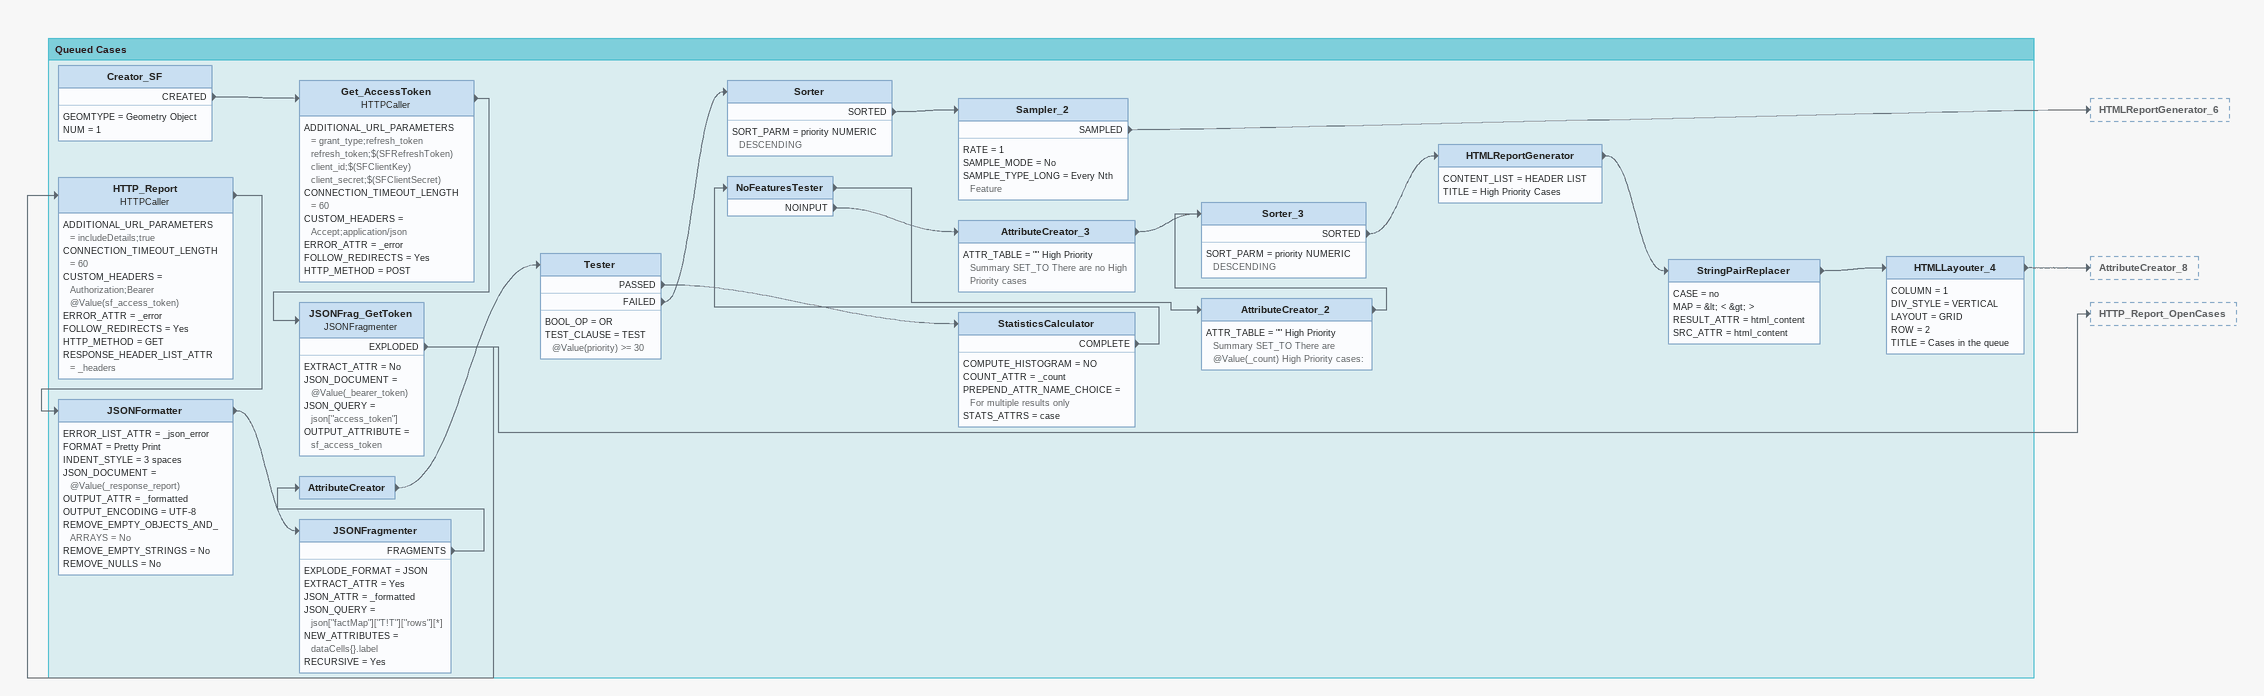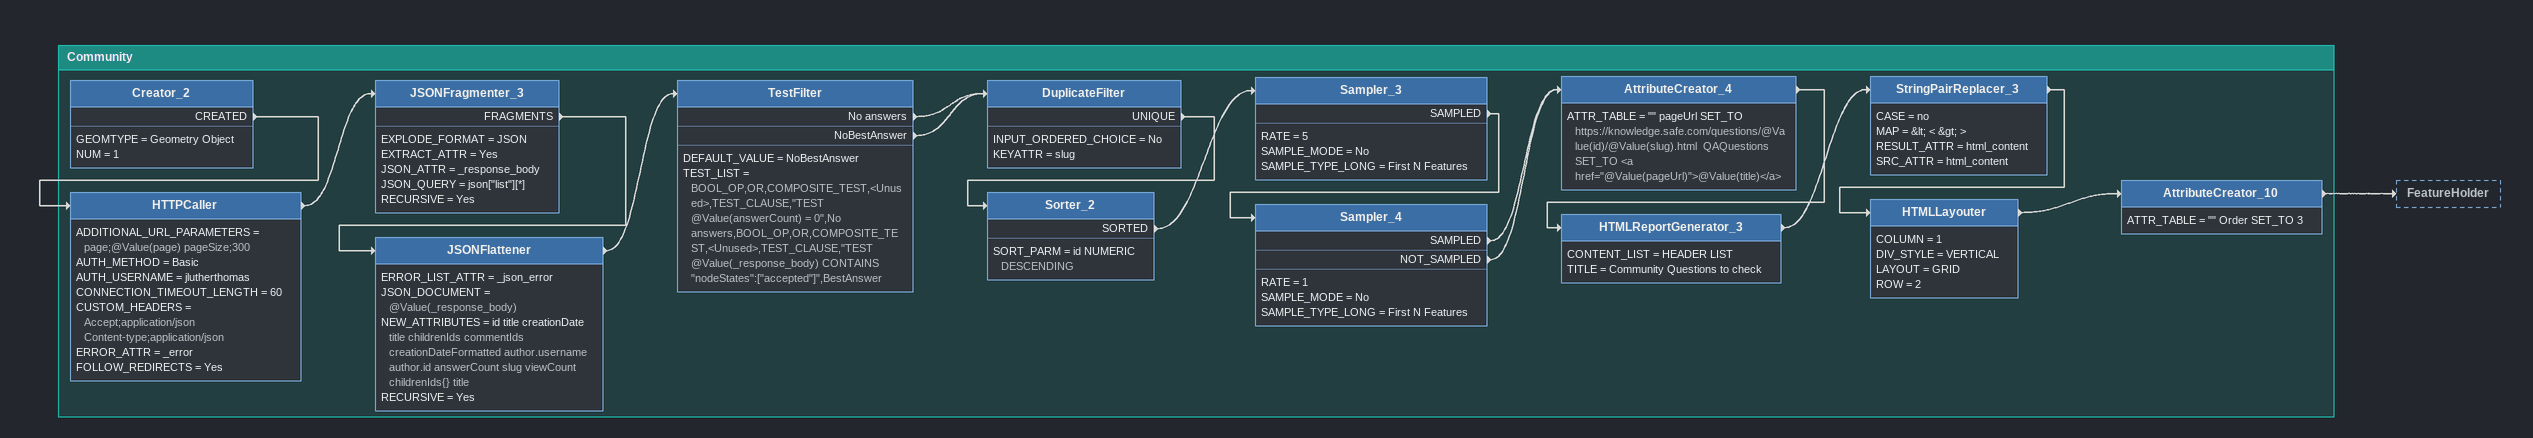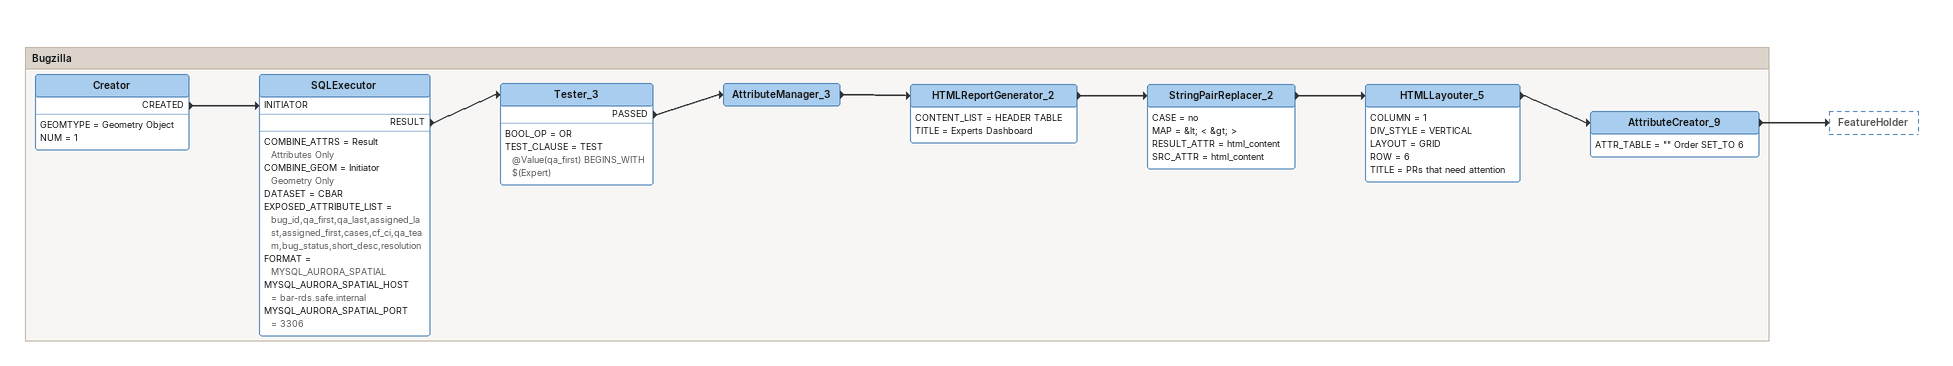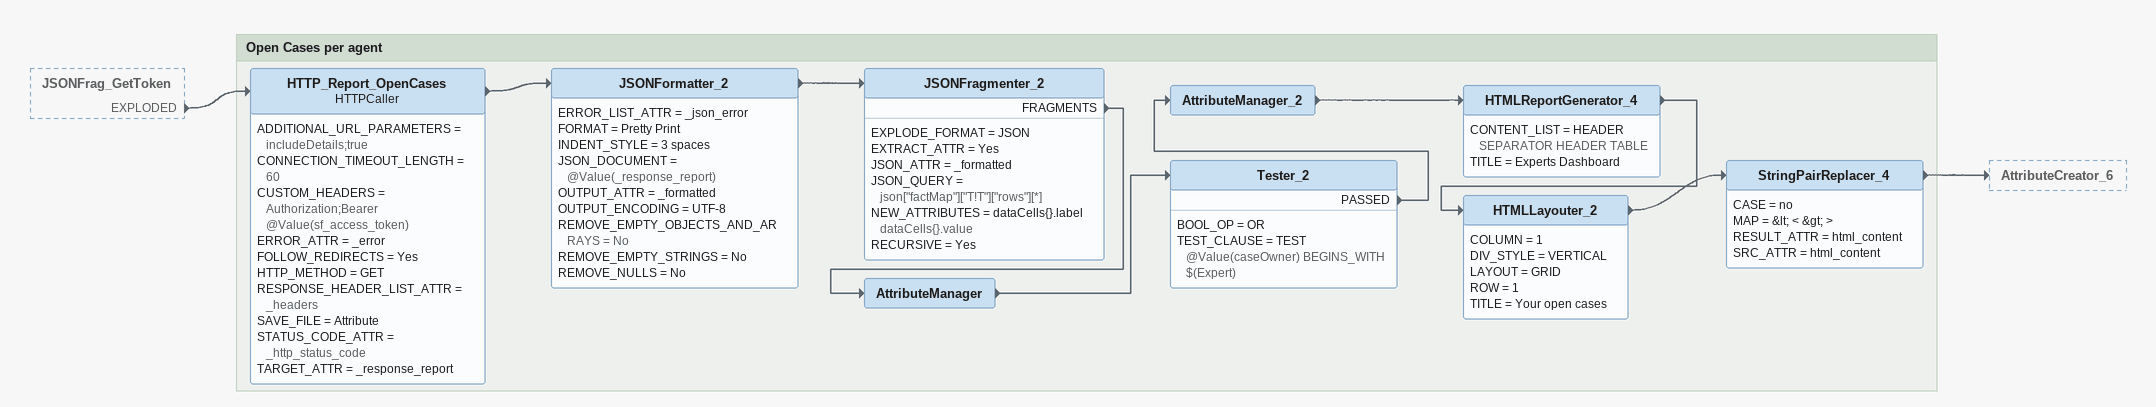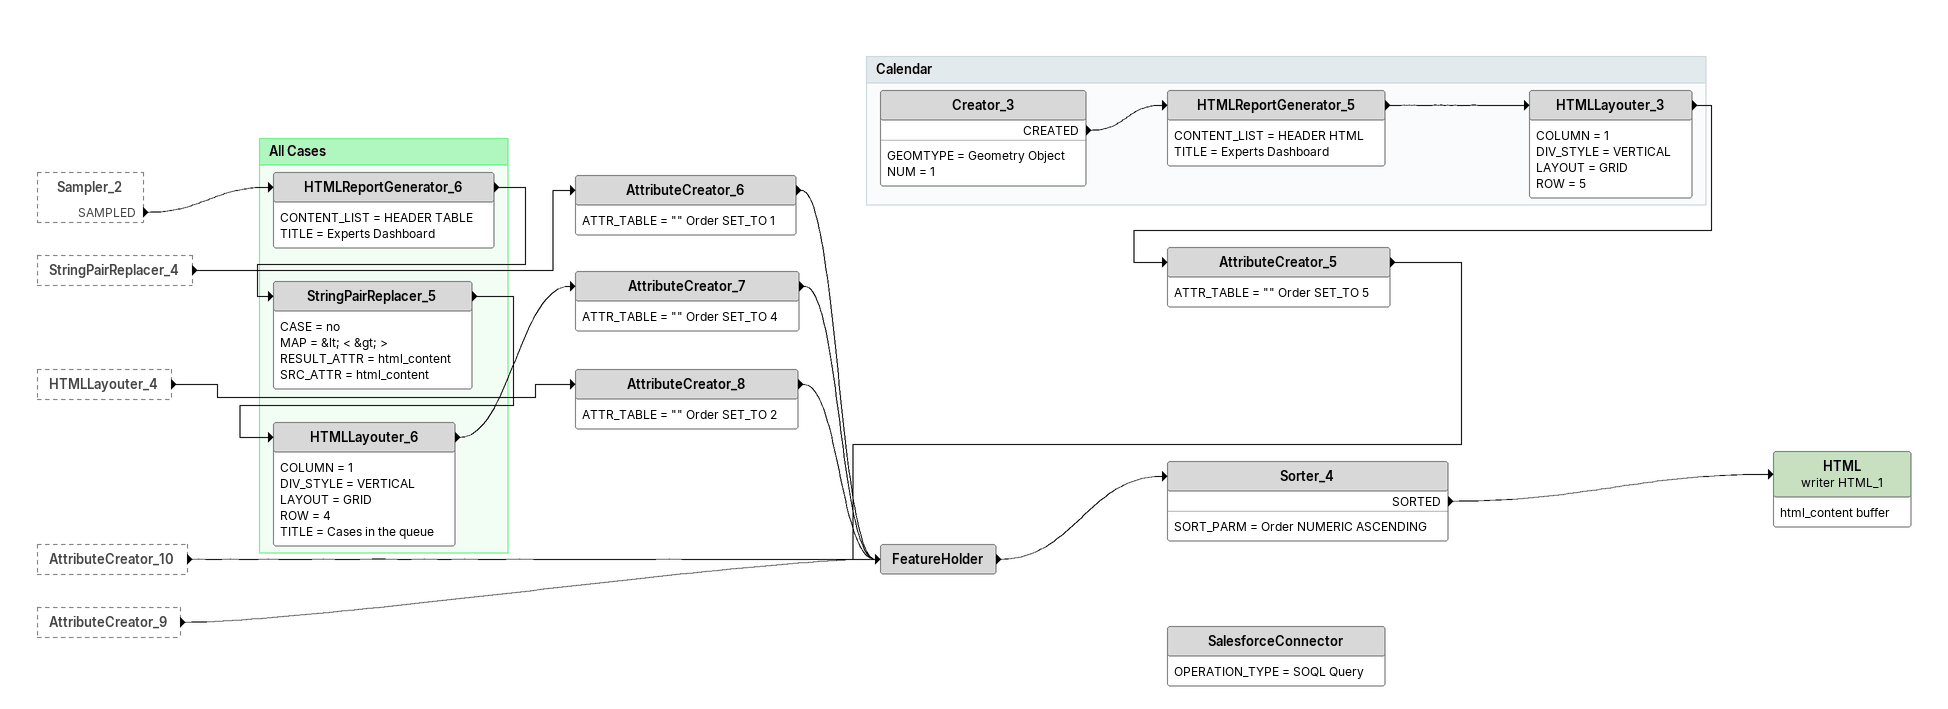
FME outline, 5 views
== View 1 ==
Bookmark: Queued Cases
Creator_SF
    GEOMTYPE = Geometry Object
    NUM = 1
    CREATED -> Get_AccessToken
Get_AccessToken: HTTPCaller
    ADDITIONAL_URL_PARAMETERS = grant_type;refresh_token refresh_token;$(SFRefreshToken) client_id;$(SFClientKey) client_secret;$(SFClientSecret)
    CONNECTION_TIMEOUT_LENGTH = 60
    CUSTOM_HEADERS = Accept;application/json
    ERROR_ATTR = _error
    FOLLOW_REDIRECTS = Yes
    HTTP_METHOD = POST
    -> JSONFrag_GetToken
JSONFrag_GetToken: JSONFragmenter
    EXTRACT_ATTR = No
    JSON_DOCUMENT = @Value(_bearer_token)
    JSON_QUERY = json["access_token"]
    OUTPUT_ATTRIBUTE = sf_access_token
    EXPLODED -> HTTP_Report
    EXPLODED -> HTTP_Report_OpenCases
HTTP_Report: HTTPCaller
    ADDITIONAL_URL_PARAMETERS = includeDetails;true
    CONNECTION_TIMEOUT_LENGTH = 60
    CUSTOM_HEADERS = Authorization;Bearer @Value(sf_access_token)
    ERROR_ATTR = _error
    FOLLOW_REDIRECTS = Yes
    HTTP_METHOD = GET
    RESPONSE_HEADER_LIST_ATTR = _headers
    -> JSONFormatter
JSONFormatter
    ERROR_LIST_ATTR = _json_error
    FORMAT = Pretty Print
    INDENT_STYLE = 3 spaces
    JSON_DOCUMENT = @Value(_response_report)
    OUTPUT_ATTR = _formatted
    OUTPUT_ENCODING = UTF-8
    REMOVE_EMPTY_OBJECTS_AND_ARRAYS = No
    REMOVE_EMPTY_STRINGS = No
    REMOVE_NULLS = No
    -> JSONFragmenter
JSONFragmenter
    EXPLODE_FORMAT = JSON
    EXTRACT_ATTR = Yes
    JSON_ATTR = _formatted
    JSON_QUERY = json["factMap"]["T!T"]["rows"][*]
    NEW_ATTRIBUTES = dataCells{}.label
    RECURSIVE = Yes
    FRAGMENTS -> AttributeCreator
AttributeCreator
    -> Tester
Tester
    BOOL_OP = OR
    TEST_CLAUSE = TEST @Value(priority) >= 30
    PASSED -> StatisticsCalculator
    FAILED -> Sorter
Sorter
    SORT_PARM = priority NUMERIC DESCENDING
    SORTED -> Sampler_2
Sampler_2
    RATE = 1
    SAMPLE_MODE = No
    SAMPLE_TYPE_LONG = Every Nth Feature
    SAMPLED -> HTMLReportGenerator_6
StatisticsCalculator
    COMPUTE_HISTOGRAM = NO
    COUNT_ATTR = _count
    PREPEND_ATTR_NAME_CHOICE = For multiple results only
    STATS_ATTRS = case
    COMPLETE -> NoFeaturesTester
NoFeaturesTester
    NOINPUT -> AttributeCreator_3
    -> AttributeCreator_2
AttributeCreator_3
    ATTR_TABLE = "" High Priority Summary SET_TO There are no High Priority cases
    -> Sorter_3
AttributeCreator_2
    ATTR_TABLE = "" High Priority Summary SET_TO There are @Value(_count) High Priority cases:
    -> Sorter_3
Sorter_3
    SORT_PARM = priority NUMERIC DESCENDING
    SORTED -> HTMLReportGenerator
HTMLReportGenerator
    CONTENT_LIST = HEADER LIST
    TITLE = High Priority Cases
    -> StringPairReplacer
StringPairReplacer
    CASE = no
    MAP = &lt; < &gt; >
    RESULT_ATTR = html_content
    SRC_ATTR = html_content
    -> HTMLLayouter_4
HTMLLayouter_4
    COLUMN = 1
    DIV_STYLE = VERTICAL
    LAYOUT = GRID
    ROW = 2
    TITLE = Cases in the queue
    -> AttributeCreator_8

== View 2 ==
Bookmark: Community
Creator_2
    GEOMTYPE = Geometry Object
    NUM = 1
    CREATED -> HTTPCaller
HTTPCaller
    ADDITIONAL_URL_PARAMETERS = page;@Value(page) pageSize;300
    AUTH_METHOD = Basic
    AUTH_USERNAME = jlutherthomas
    CONNECTION_TIMEOUT_LENGTH = 60
    CUSTOM_HEADERS = Accept;application/json Content-type;application/json
    ERROR_ATTR = _error
    FOLLOW_REDIRECTS = Yes
    -> JSONFragmenter_3
JSONFragmenter_3
    EXPLODE_FORMAT = JSON
    EXTRACT_ATTR = Yes
    JSON_ATTR = _response_body
    JSON_QUERY = json["list"][*]
    RECURSIVE = Yes
    FRAGMENTS -> JSONFlattener
JSONFlattener
    ERROR_LIST_ATTR = _json_error
    JSON_DOCUMENT = @Value(_response_body)
    NEW_ATTRIBUTES = id title creationDate title childrenIds commentIds creationDateFormatted author.username author.id answerCount slug viewCount childrenIds{} title
    RECURSIVE = Yes
    -> TestFilter
TestFilter
    DEFAULT_VALUE = NoBestAnswer
    TEST_LIST = BOOL_OP,OR,COMPOSITE_TEST,<Unused>,TEST_CLAUSE,"TEST @Value(answerCount) = 0",No answers,BOOL_OP,OR,COMPOSITE_TEST,<Unused>,TEST_CLAUSE,"TEST @Value(_response_body) CONTAINS "nodeStates":["accepted"]",BestAnswer
    No answers -> DuplicateFilter
    NoBestAnswer -> DuplicateFilter
DuplicateFilter
    INPUT_ORDERED_CHOICE = No
    KEYATTR = slug
    UNIQUE -> Sorter_2
Sorter_2
    SORT_PARM = id NUMERIC DESCENDING
    SORTED -> Sampler_3
Sampler_3
    RATE = 5
    SAMPLE_MODE = No
    SAMPLE_TYPE_LONG = First N Features
    SAMPLED -> Sampler_4
Sampler_4
    RATE = 1
    SAMPLE_MODE = No
    SAMPLE_TYPE_LONG = First N Features
    SAMPLED -> AttributeCreator_4
    NOT_SAMPLED -> AttributeCreator_4
AttributeCreator_4
    ATTR_TABLE = "" pageUrl SET_TO https://knowledge.safe.com/questions/@Value(id)/@Value(slug).html  QAQuestions SET_TO <a href="@Value(pageUrl)">@Value(title)</a>
    -> HTMLReportGenerator_3
HTMLReportGenerator_3
    CONTENT_LIST = HEADER LIST
    TITLE = Community Questions to check
    -> StringPairReplacer_3
StringPairReplacer_3
    CASE = no
    MAP = &lt; < &gt; >
    RESULT_ATTR = html_content
    SRC_ATTR = html_content
    -> HTMLLayouter
HTMLLayouter
    COLUMN = 1
    DIV_STYLE = VERTICAL
    LAYOUT = GRID
    ROW = 2
    -> AttributeCreator_10
AttributeCreator_10
    ATTR_TABLE = "" Order SET_TO 3
    -> FeatureHolder

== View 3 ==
Bookmark: Bugzilla
Creator
    GEOMTYPE = Geometry Object
    NUM = 1
    CREATED -> SQLExecutor [INITIATOR]
SQLExecutor
    COMBINE_ATTRS = Result Attributes Only
    COMBINE_GEOM = Initiator Geometry Only
    DATASET = CBAR
    EXPOSED_ATTRIBUTE_LIST = bug_id,qa_first,qa_last,assigned_last,assigned_first,cases,cf_ci,qa_team,bug_status,short_desc,resolution
    FORMAT = MYSQL_AURORA_SPATIAL
    MYSQL_AURORA_SPATIAL_HOST = bar-rds.safe.internal
    MYSQL_AURORA_SPATIAL_PORT = 3306
    RESULT -> Tester_3
Tester_3
    BOOL_OP = OR
    TEST_CLAUSE = TEST @Value(qa_first) BEGINS_WITH $(Expert)
    PASSED -> AttributeManager_3
AttributeManager_3
    -> HTMLReportGenerator_2
HTMLReportGenerator_2
    CONTENT_LIST = HEADER TABLE
    TITLE = Experts Dashboard
    -> StringPairReplacer_2
StringPairReplacer_2
    CASE = no
    MAP = &lt; < &gt; >
    RESULT_ATTR = html_content
    SRC_ATTR = html_content
    -> HTMLLayouter_5
HTMLLayouter_5
    COLUMN = 1
    DIV_STYLE = VERTICAL
    LAYOUT = GRID
    ROW = 6
    TITLE = PRs that need attention
    -> AttributeCreator_9
AttributeCreator_9
    ATTR_TABLE = "" Order SET_TO 6
    -> FeatureHolder

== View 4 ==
JSONFrag_GetToken [outside]
    EXPLODED -> HTTP_Report_OpenCases

Bookmark: Open Cases per agent
HTTP_Report_OpenCases: HTTPCaller
    ADDITIONAL_URL_PARAMETERS = includeDetails;true
    CONNECTION_TIMEOUT_LENGTH = 60
    CUSTOM_HEADERS = Authorization;Bearer @Value(sf_access_token)
    ERROR_ATTR = _error
    FOLLOW_REDIRECTS = Yes
    HTTP_METHOD = GET
    RESPONSE_HEADER_LIST_ATTR = _headers
    SAVE_FILE = Attribute
    STATUS_CODE_ATTR = _http_status_code
    TARGET_ATTR = _response_report
    -> JSONFormatter_2
JSONFormatter_2
    ERROR_LIST_ATTR = _json_error
    FORMAT = Pretty Print
    INDENT_STYLE = 3 spaces
    JSON_DOCUMENT = @Value(_response_report)
    OUTPUT_ATTR = _formatted
    OUTPUT_ENCODING = UTF-8
    REMOVE_EMPTY_OBJECTS_AND_ARRAYS = No
    REMOVE_EMPTY_STRINGS = No
    REMOVE_NULLS = No
    -> JSONFragmenter_2
JSONFragmenter_2
    EXPLODE_FORMAT = JSON
    EXTRACT_ATTR = Yes
    JSON_ATTR = _formatted
    JSON_QUERY = json["factMap"]["T!T"]["rows"][*]
    NEW_ATTRIBUTES = dataCells{}.label dataCells{}.value
    RECURSIVE = Yes
    FRAGMENTS -> AttributeManager
AttributeManager
    -> Tester_2
Tester_2
    BOOL_OP = OR
    TEST_CLAUSE = TEST @Value(caseOwner) BEGINS_WITH $(Expert)
    PASSED -> AttributeManager_2
AttributeManager_2
    -> HTMLReportGenerator_4
HTMLReportGenerator_4
    CONTENT_LIST = HEADER SEPARATOR HEADER TABLE
    TITLE = Experts Dashboard
    -> HTMLLayouter_2
HTMLLayouter_2
    COLUMN = 1
    DIV_STYLE = VERTICAL
    LAYOUT = GRID
    ROW = 1
    TITLE = Your open cases
    -> StringPairReplacer_4
StringPairReplacer_4
    CASE = no
    MAP = &lt; < &gt; >
    RESULT_ATTR = html_content
    SRC_ATTR = html_content
    -> AttributeCreator_6

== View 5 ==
Sampler_2 [outside]
    SAMPLED -> HTMLReportGenerator_6
StringPairReplacer_4 [outside]
    -> AttributeCreator_6
HTMLLayouter_4 [outside]
    -> AttributeCreator_8
AttributeCreator_10 [outside]
    -> FeatureHolder
AttributeCreator_9 [outside]
    -> FeatureHolder
AttributeCreator_6
    ATTR_TABLE = "" Order SET_TO 1
    -> FeatureHolder
AttributeCreator_7
    ATTR_TABLE = "" Order SET_TO 4
    -> FeatureHolder
AttributeCreator_8
    ATTR_TABLE = "" Order SET_TO 2
    -> FeatureHolder
AttributeCreator_5
    ATTR_TABLE = "" Order SET_TO 5
    -> FeatureHolder
FeatureHolder
    -> Sorter_4
Sorter_4
    SORT_PARM = Order NUMERIC ASCENDING
    SORTED -> HTML (writer HTML_1)
HTML (writer HTML_1)
    attributes: html_content buffer
SalesforceConnector
    OPERATION_TYPE = SOQL Query

Bookmark: All Cases
HTMLReportGenerator_6
    CONTENT_LIST = HEADER TABLE
    TITLE = Experts Dashboard
    -> StringPairReplacer_5
StringPairReplacer_5
    CASE = no
    MAP = &lt; < &gt; >
    RESULT_ATTR = html_content
    SRC_ATTR = html_content
    -> HTMLLayouter_6
HTMLLayouter_6
    COLUMN = 1
    DIV_STYLE = VERTICAL
    LAYOUT = GRID
    ROW = 4
    TITLE = Cases in the queue
    -> AttributeCreator_7

Bookmark: Calendar
Creator_3
    GEOMTYPE = Geometry Object
    NUM = 1
    CREATED -> HTMLReportGenerator_5
HTMLReportGenerator_5
    CONTENT_LIST = HEADER HTML
    TITLE = Experts Dashboard
    -> HTMLLayouter_3
HTMLLayouter_3
    COLUMN = 1
    DIV_STYLE = VERTICAL
    LAYOUT = GRID
    ROW = 5
    -> AttributeCreator_5
